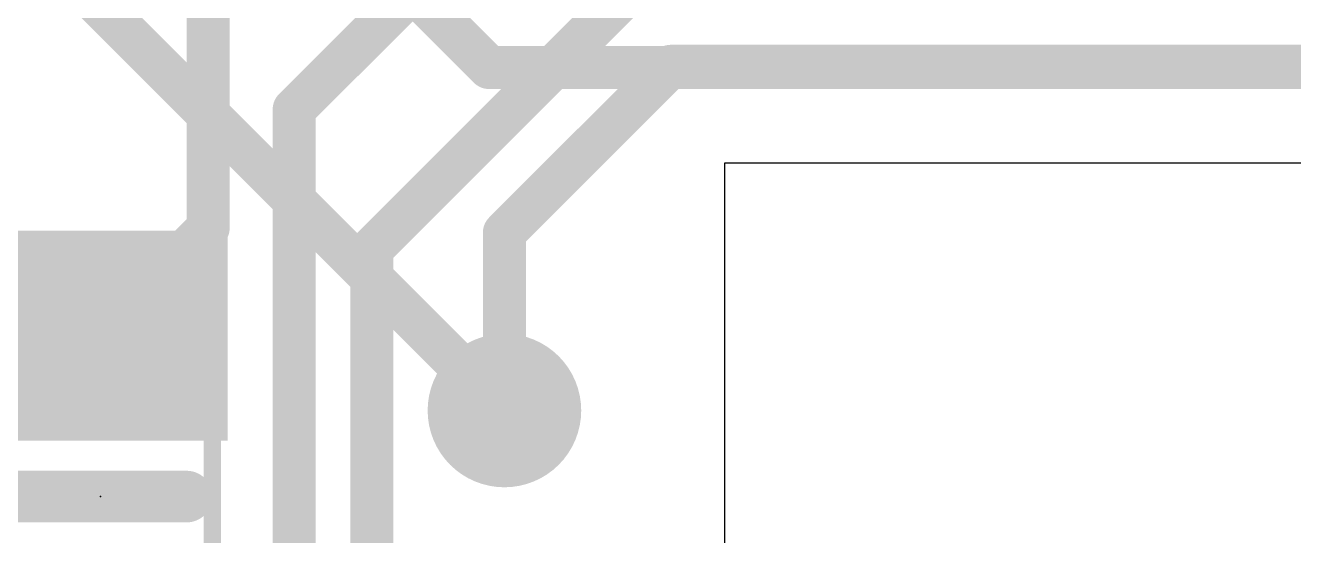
# Model space of a CAD drawing. Extents: x -59 to 59, y -28 to 22.
# Drawn here: x 20.3 to 27.79, y -5.69 to -2.68 of the extents above; entities that cross this region are included whole.
import ezdxf

# ---------------------------------------------------------------- set-up
doc = ezdxf.new("R2010")
doc.units = 0
for name, color, linetype in [('1', 12, 'CONTINUOUS'), ('16', 5, 'CONTINUOUS'), ('18', 110, 'CONTINUOUS'), ('20', 4, 'CONTINUOUS'), ('21', 40, 'CONTINUOUS'), ('23', 53, 'CONTINUOUS'), ('51', 253, 'CONTINUOUS')]:
    doc.layers.add(name, color=color, linetype=linetype)

# ---------------------------------------------------------------- blocks, each defined once
blk = doc.blocks.new('RECT')
blk.add_solid([(-0.5, -0.5), (0.5, -0.5), (-0.5, 0.5), (0.5, 0.5)])
blk = doc.blocks.new('ROUNDV')
at = {"const_width": 0.5}
blk.add_lwpolyline([(0, -0.25, 1), (0, 0.25, 1), (0, -0.25)], format="xyb", dxfattribs=at)

msp = doc.modelspace()

# ---------------------------------------------------------------- linework, layer by layer
at = {"layer": '1', "const_width": 0.254}
for points in [[(23.987, -1.0795), (21.8915, -3.175)], [(21.3835, -1.397), (21.3835, -3.876)], [(22.3487, -3.9994), (24.0621, -2.286)], [(24.114, -2.921), (23.1321, -3.9029)], [(34.274, -2.921), (24.114, -2.921)], [(21.8915, -3.175), (21.8915, -8.3185)], [(21.3835, -3.876), (20.7485, -4.511)], [(23.1321, -3.9029), (23.1321, -4.953)], [(22.3487, -6.4897), (22.3487, -3.9994)], [(20.6875, -4.572), (20.7485, -4.511)], [(19.095, -4.572), (20.6875, -4.572)]]:
    msp.add_lwpolyline(points, dxfattribs=at)
at = {"layer": '1', "const_width": 0.127}
for points in [[(24.114, -2.8575, 1), (24.114, -2.9845)], [(24.1589, -2.9659, 1), (24.0691, -2.8761)], [(21.955, -3.175, 1), (21.828, -3.175)], [(21.8466, -3.1301, 1), (21.9364, -3.2199)], [(21.32, -3.876, 1), (21.447, -3.876)], [(21.4284, -3.9209, 1), (21.3386, -3.8311)], [(23.1956, -3.9029, 1), (23.0686, -3.9029)], [(23.0872, -3.858, 1), (23.177, -3.9478)], [(22.4122, -3.9994, 1), (22.2852, -3.9994)], [(22.3038, -3.9545, 1), (22.3936, -4.0443)], [(20.7036, -4.4661, 1), (20.7934, -4.5559)], [(20.7934, -4.5559, 1), (20.7036, -4.4661)], [(20.6426, -4.5271, 1), (20.7324, -4.6169)], [(20.6875, -4.6355, 1), (20.6875, -4.5085)], [(23.0686, -4.953, 1), (23.1956, -4.953)]]:
    msp.add_lwpolyline(points, format="xyb", dxfattribs=at)
at = {"layer": '16', "const_width": 0.254}
for points in [[(23.0418, -2.9283), (19.415, 0.6985)], [(23.1321, -4.953), (19.7593, -1.5802)], [(36.3074, -2.9283), (23.0418, -2.9283)]]:
    msp.add_lwpolyline(points, dxfattribs=at)
at = {"layer": '16', "const_width": 0.127}
for points in [[(23.0418, -2.8648, 1), (23.0418, -2.9918)], [(22.9969, -2.9732, 1), (23.0867, -2.8834)], [(23.0872, -4.9979, 1), (23.177, -4.9081)]]:
    msp.add_lwpolyline(points, format="xyb", dxfattribs=at)
at = {"layer": '20'}
for p, q in [((24.4315, -3.4925), (24.4315, -7.239)), ((39.862, -3.4925), (24.4315, -3.4925))]:
    msp.add_line(p, q, dxfattribs=at)
at = {"layer": '21', "const_width": 0.3048}
msp.add_lwpolyline([(20.2405, -5.461), (21.2565, -5.461)], dxfattribs=at)
at = {"layer": '21', "const_width": 0.1524}
for points in [[(20.2405, -5.3848, 1), (20.2405, -5.5372)], [(21.2565, -5.5372, 1), (21.2565, -5.3848)]]:
    msp.add_lwpolyline(points, format="xyb", dxfattribs=at)
at = {"layer": '23'}
msp.add_point((20.7485, -5.461), dxfattribs=at)
at = {"layer": '51', "const_width": 0.1016}
msp.add_lwpolyline([(21.4085, -5.817), (21.4085, -5.08)], dxfattribs=at)
at = {"layer": '51', "const_width": 0.0508}
msp.add_lwpolyline([(21.4339, -5.08, 1), (21.3831, -5.08)], format="xyb", dxfattribs=at)

# ---------------------------------------------------------------- block references
at = {"layer": '1', "xscale": 1.24, "yscale": 1.5, "rotation": 90}
msp.add_blockref('RECT', (20.7485, -4.511), dxfattribs=at)
at = {"layer": '18', "xscale": 0.9064, "yscale": 0.9064}
msp.add_blockref('ROUNDV', (23.1321, -4.953), dxfattribs=at)
msp.add_blockref('ROUNDV', (23.1321, -4.953), dxfattribs=at)
at = {"layer": '51', "xscale": 0.7501, "yscale": 1.4501, "rotation": 90}
msp.add_blockref('RECT', (20.7474, -4.7304), dxfattribs=at)

doc.saveas('drawing.dxf')
